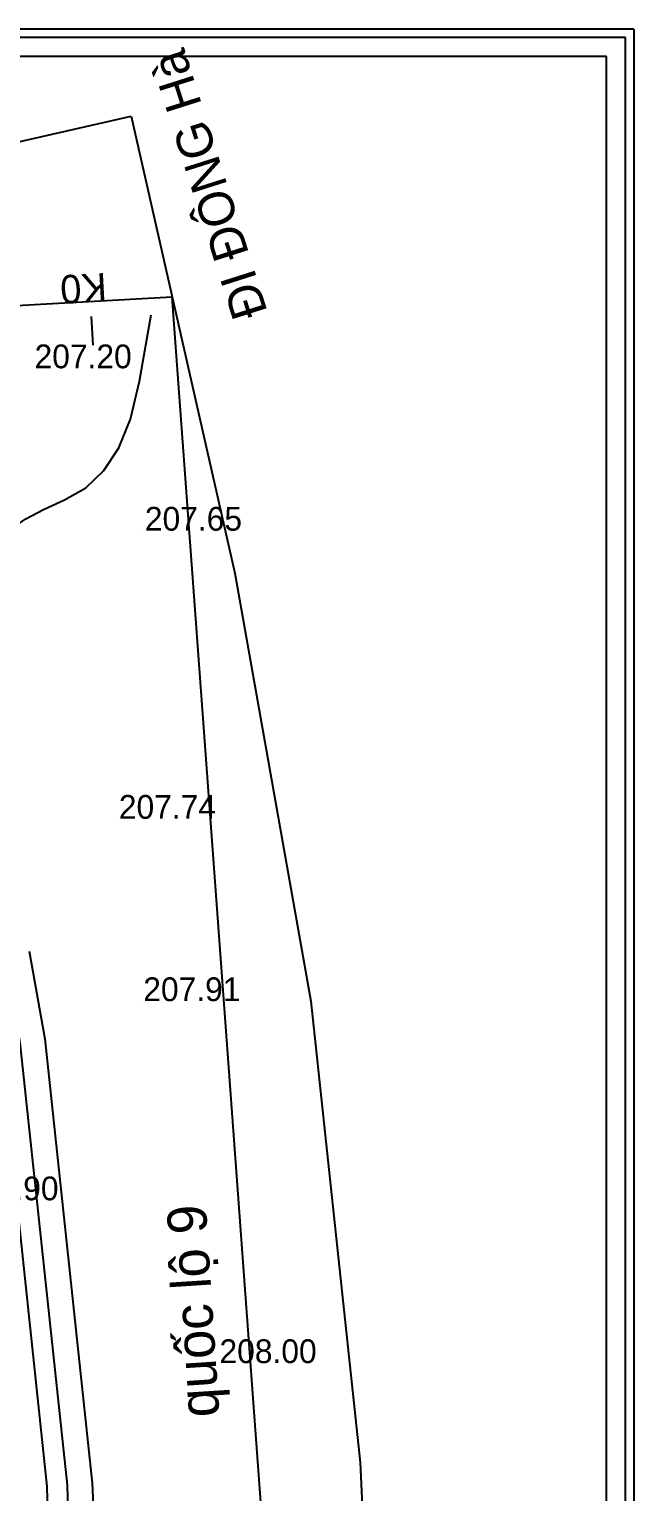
# Model space of a CAD drawing. Extents: x -31423 to 1909503, y -2344077 to 1640342.
# Drawn here: x 159485 to 184932, y -350785 to -289287 of the extents above; entities that cross this region are included whole.
import ezdxf

# ---------------------------------------------------------------- set-up
doc = ezdxf.new("R2010")
doc.units = 0
for name, color, linetype in [('Level 1', 7, 'Continuous'), ('Level 10', 7, 'Continuous'), ('Level 12', 7, 'Continuous'), ('Level 2', 7, 'Continuous'), ('Level 20', 7, 'Continuous'), ('Level 4', 7, 'Continuous'), ('Level 6', 7, 'Continuous')]:
    doc.layers.add(name, color=color, linetype=linetype)

# ---------------------------------------------------------------- blocks, each defined once
blk = doc.blocks.new('KTC')
at = {"layer": 'Level 1'}
for p, q in [((419299, 296306), (11065, 296306)), ((419299, 677), (419299, 296306)), ((417756, 294763), (12608, 294763)), ((417756, 2220), (417756, 294763))]:
    blk.add_line(p, q, dxfattribs=at)
at = {"layer": 'Level 2'}
for q in [(0, 296983), (419975, 0)]:
    blk.add_line((419975, 296983), q, dxfattribs=at)
blk = doc.blocks.new('SC6460')
at = {"layer": 'Level 1'}
blk.add_line((0, 0), (0, 0), dxfattribs=at)

msp = doc.modelspace()

# ---------------------------------------------------------------- linework, layer by layer
at = {"layer": 'Level 1'}
for points in [[(150894, -295865), (163776, -292940)], [(163776, -292940), (168140, -312159), (171340, -330154), (173409, -349560), (174395, -370696), (174932, -391414)], [(151723, -295677), (156022, -314611), (159095, -331893), (161080, -350504), (161823, -378478), (162072, -391747)], [(150894, -295865), (155189, -314779), (158253, -332013), (160232, -350569), (160955, -378587), (160965, -391776)], [(159489, -328052), (160145, -331744), (162137, -350423), (163102, -371106), (163636, -391707)]]:
    msp.add_lwpolyline(points, dxfattribs=at)
at = {"layer": 'Level 12'}
msp.add_line((162096, -301370), (162160, -302568), dxfattribs=at)
at = {"layer": 'Level 2'}
msp.add_lwpolyline([(171781, -385904), (165505, -300552), (-14454, -310580), (2779, -381562), (171781, -385904)], dxfattribs=at)
at = {"layer": 'Level 4'}
msp.add_lwpolyline([(156323, -312960), (156325, -312934), (156350, -312895), (156420, -312835), (156539, -312755), (156706, -312652), (156918, -312524), (157150, -312356), (157377, -312132), (157596, -311848), (157807, -311507), (158024, -311112), (158316, -310694), (158752, -310281), (159345, -309878), (160093, -309483), (160975, -309079), (161862, -308567), (162629, -307846), (163255, -306895), (163742, -305688), (164126, -304087), (164620, -301293)], dxfattribs=at)

# ---------------------------------------------------------------- block references
at = {"layer": 'Level 1', "xscale": 0.5151612180285156, "yscale": 0.5151612179353834}
msp.add_blockref('KTC', (-31423, -442281), dxfattribs=at)
at = {"layer": 'Level 10', "xscale": 0.1, "yscale": 0.10000000000000002}
for p in [(164103, -310372), (163008, -322487), (164036, -330156), (167244, -345376)]:
    msp.add_blockref('SC6460', p, dxfattribs=at)

# ---------------------------------------------------------------- texts
at = {"layer": 'Level 10'}
for s, p in [('207.20', (159710, -303544)), ('207.65', (164353, -310372)), ('207.74', (163258, -322487)), ('207.91', (164286, -330156)), ('207.90', (156630, -338530)), ('208.00', (167494, -345376))]:
    msp.add_text(s, height=1000, dxfattribs=at).set_placement(p)
at = {"layer": 'Level 12'}
msp.add_text('K0', height=1200, rotation=183.04175, dxfattribs=at).set_placement((162718, -299534))
at = {"layer": 'Level 20'}
msp.add_text('quốc lộ 9', height=1650, rotation=93.70654, dxfattribs=at).set_placement((167493, -347607))
at = {"layer": 'Level 6'}
msp.add_text('ĐI ĐÔNG Hà', height=1500, rotation=107.61219, dxfattribs=at).set_placement((169528, -301177))

doc.saveas('drawing.dxf')
